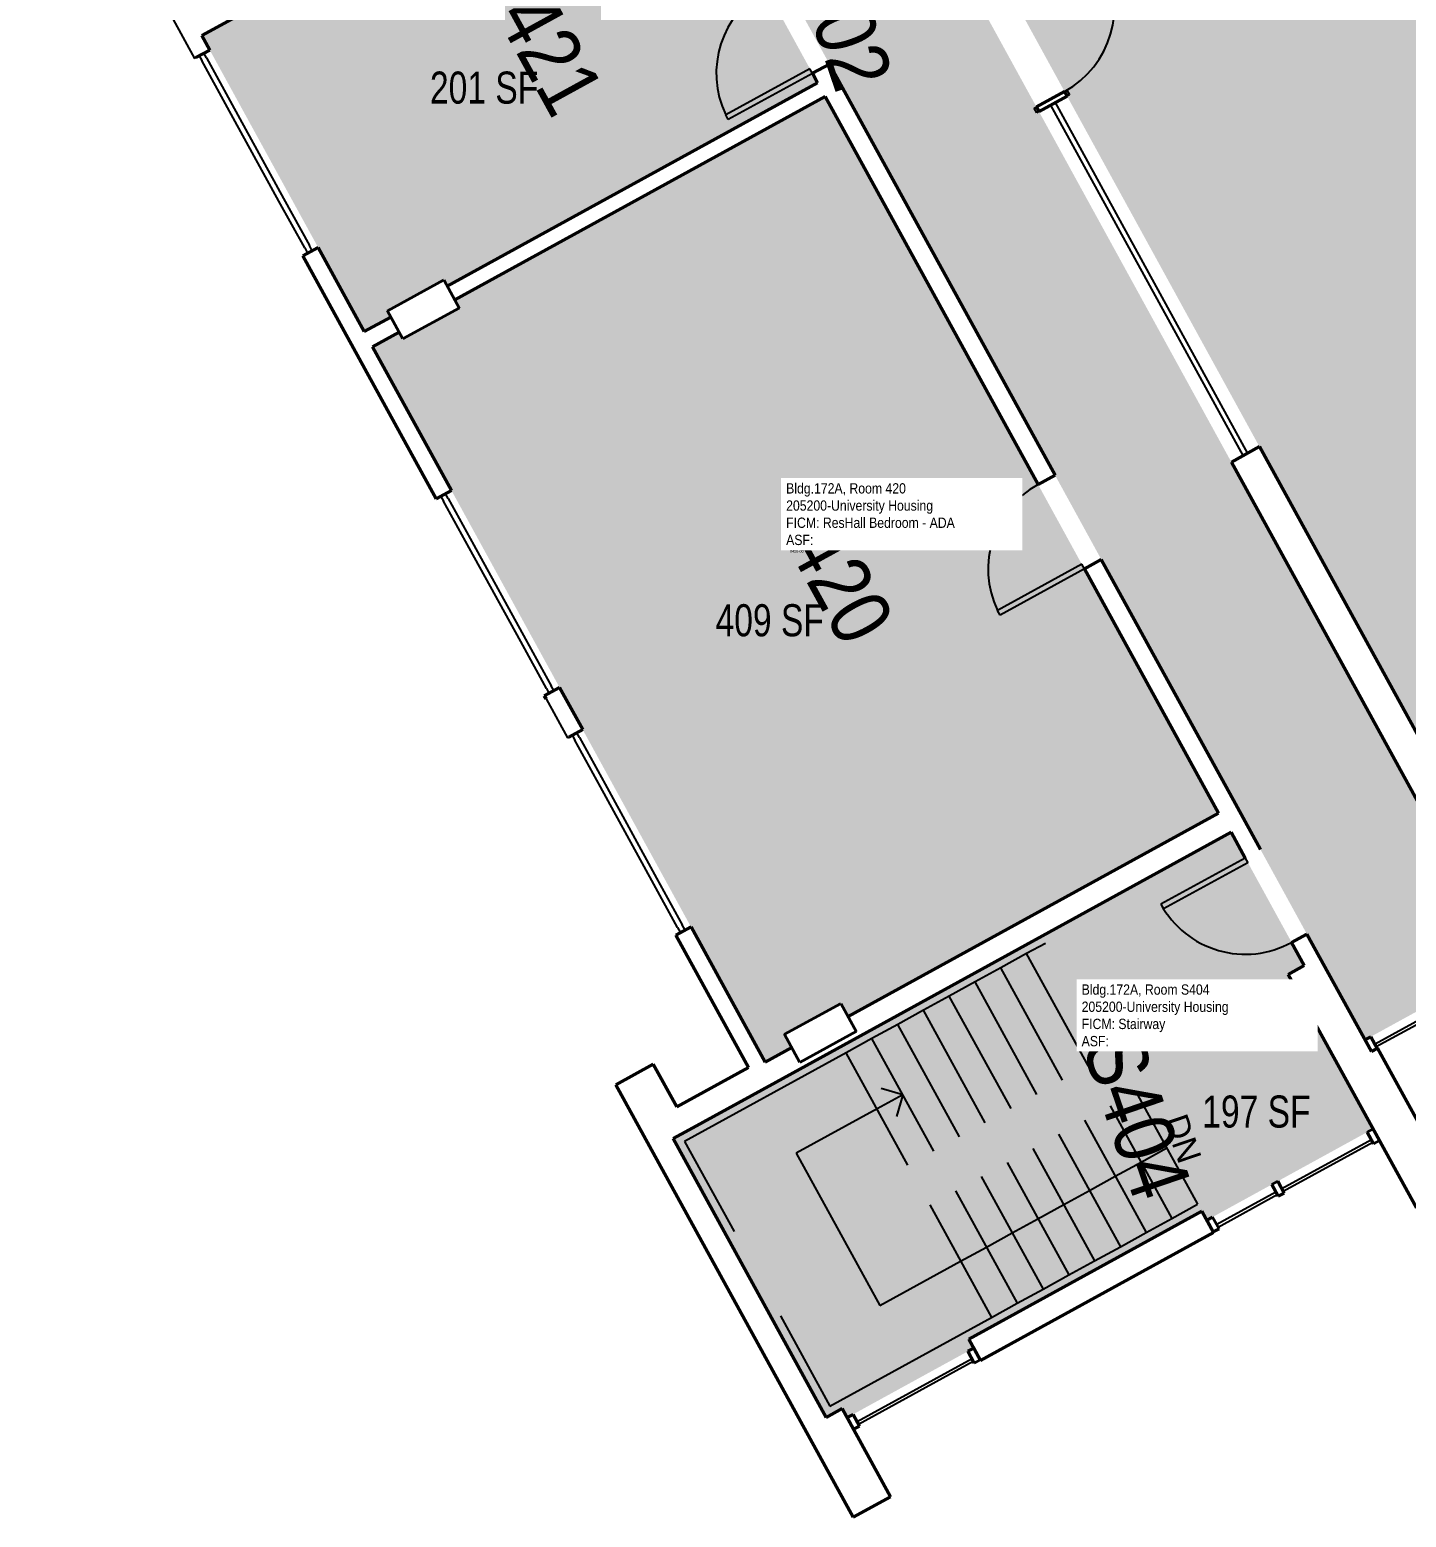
# Model space of a CAD drawing. Header units: inches. Extents: x 69231989 to 69233852, y 27661192 to 27663777.
# Drawn here: x 69232745 to 69233261, y 27661192 to 27661748 of the extents above; entities that cross this region are included whole.
import ezdxf
from ezdxf.enums import TextEntityAlignment as Align

# ---------------------------------------------------------------- set-up
doc = ezdxf.new("R2010")
doc.units = ezdxf.units.IN
doc.header["$LTSCALE"] = 100
doc.header["$MEASUREMENT"] = 0
for name, color, linetype in [('A-COLS', 5, 'CONTINUOUS'), ('A-DOOR', 2, 'CONTINUOUS'), ('A-FLOR', 3, 'CONTINUOUS'), ('A-GLAZ', 1, 'CONTINUOUS'), ('A-IDEN-RNUM', 7, 'CONTINUOUS'), ('A-IDEN-SNUM', 4, 'CONTINUOUS'), ('A-IDEN-VNUM', 4, 'CONTINUOUS'), ('A-WALL', 5, 'CONTINUOUS'), ('AREA-TEXT', 3, 'CONTINUOUS'), ('Rooms-Category-Color', 7, 'CONTINUOUS'), ('Rooms-College-Color', 7, 'CONTINUOUS'), ('Rooms-Department-Color', 7, 'CONTINUOUS'), ('Rooms-Division-Color', 7, 'CONTINUOUS'), ('Rooms-Information', 7, 'CONTINUOUS')]:
    doc.layers.add(name, color=color, linetype=linetype)
doc.styles.add('Arial', font='arial.ttf')
doc.styles.add('CP_AREA', font='arial.ttf', dxfattribs={"height": 15})
doc.styles.add('CP_ROOMSNUMBER', font='arial.ttf', dxfattribs={"height": 1})
doc.styles.add('CP_ROOMVNUMBER', font='arial.ttf', dxfattribs={"width": 0.85, "height": 0.075})

msp = doc.modelspace()

# ---------------------------------------------------------------- hatches: boundary and pattern name
at = {"layer": 'Rooms-Category-Color', "true_color": 0xadadad}
for points in [[(69233297.85, 27661399.11), (69233195.27, 27661586.01), (69233165.35, 27661640.51), (69233103.89, 27661752.49), (69233103.36, 27661752.2), (69233097.58, 27661762.72), (69233103.37, 27661765.9), (69233376.01, 27661915.54), (69233381.38, 27661918.49), (69233387.15, 27661907.97), (69233387.04, 27661907.91), (69233475.68, 27661746.42), (69233478.24, 27661741.76), (69233478.24, 27661741.76), (69233479.69, 27661739.12), (69233574.05, 27661567.21), (69233581, 27661554.53), (69233633.72, 27661583.47), (69233617.82, 27661612.42), (69233617.84, 27661612.43), (69233587.6, 27661667.51), (69233500.45, 27661826.29), (69233436.95, 27661941.99), (69233349.79, 27662100.77), (69233286.04, 27662216.92), (69233210.73, 27662354.12), (69233134.09, 27662493.76), (69233081.48, 27662464.88), (69233087.62, 27662453.69), (69233084.99, 27662452.24), (69233103.4, 27662418.71), (69233106.05, 27662420.17), (69233115.91, 27662402.19), (69233134.35, 27662368.57), (69233134.35, 27662368.57), (69233172.68, 27662298.73), (69233170.04, 27662297.29), (69233188.45, 27662263.75), (69233191.08, 27662265.2), (69233192.4, 27662262.8), (69233192.39, 27662262.8), (69233239.34, 27662177.26), (69233291.26, 27662082.68), (69233291.53, 27662082.19), (69233291.53, 27662082.19), (69233306.45, 27662054.99), (69233337.21, 27661998.96), (69233337.48, 27661998.47), (69233338.77, 27661996.18), (69233352.51, 27661971.12), (69233288.97, 27661936.24), (69233288.97, 27661936.24), (69233133, 27661850.63), (69233069.11, 27661815.56), (69233055.34, 27661840.65), (69233053.6, 27661843.83), (69233051.06, 27661848.46), (69233023.07, 27661899.45), (69233007.9, 27661927.08), (69233007.91, 27661927.09), (69232938.1, 27662054.28), (69232910.29, 27662104.95), (69232798.1, 27662309.35), (69232745.45, 27662280.45), (69232822.17, 27662140.68), (69232897.47, 27662003.5), (69232961.22, 27661887.34), (69233048.04, 27661729.16), (69233196.6, 27661458.5), (69233196.63, 27661458.44), (69233198.68, 27661454.72), (69233228.1, 27661401.12), (69233228.1, 27661401.12), (69233232.9, 27661392.39), (69233245.1, 27661370.16)], [(69233216.38, 27661394.69), (69233222.4, 27661398), (69233195.03, 27661447.87), (69233194.31, 27661447.47), (69233055.75, 27661371.42), (69233034.71, 27661359.87), (69233024.79, 27661354.43), (69233024.75, 27661354.4), (69233024.74, 27661354.4), (69233021.89, 27661352.84), (69232986.21, 27661333.25), (69233043.47, 27661228.93), (69233049.5, 27661232.24), (69233051.35, 27661228.87), (69233098.69, 27661254.85), (69233096.83, 27661258.24), (69233184.01, 27661306.09), (69233185.88, 27661302.69), (69233248.13, 27661336.87), (69233221.17, 27661385.95), (69233221.17, 27661385.95)]]:
    msp.add_hatch(color=253, dxfattribs=at).paths.add_polyline_path(points)
at = {"layer": 'Rooms-Category-Color', "true_color": 0x728ef3}
for points in [[(69233376.52, 27661902.14), (69233114.41, 27661758.27), (69233173.34, 27661650.89), (69233278.32, 27661459.64), (69233540.43, 27661603.52), (69233467.78, 27661735.89)], [(69233040.28, 27661728.24), (69232956.28, 27661881.27), (69232874.23, 27661836.24), (69232897.43, 27661793.96), (69232809.86, 27661745.89), (69232870.65, 27661635.14), (69232880.62, 27661640.61), (69232879.33, 27661642.96), (69232897.52, 27661652.94), (69232900.37, 27661654.5), (69232901.66, 27661652.16)], [(69233190.28, 27661454.96), (69233043.1, 27661723.09), (69232904.48, 27661647.01), (69232906.15, 27661643.98), (69232885.11, 27661632.44), (69232883.75, 27661634.91), (69232873.77, 27661629.44), (69233020.65, 27661361.85), (69233030.62, 27661367.32), (69233027.91, 27661372.26), (69233048.95, 27661383.81), (69233051.66, 27661378.87)]]:
    msp.add_hatch(color=171, dxfattribs=at).paths.add_polyline_path(points)
at = {"layer": 'Rooms-College-Color', "true_color": 0xadadad}
for points in [[(69233297.85, 27661399.11), (69233195.27, 27661586.01), (69233165.35, 27661640.51), (69233103.89, 27661752.49), (69233103.36, 27661752.2), (69233097.58, 27661762.72), (69233103.37, 27661765.9), (69233376.01, 27661915.54), (69233381.38, 27661918.49), (69233387.15, 27661907.97), (69233387.04, 27661907.91), (69233475.68, 27661746.42), (69233478.24, 27661741.76), (69233478.24, 27661741.76), (69233479.69, 27661739.12), (69233574.05, 27661567.21), (69233581, 27661554.53), (69233633.72, 27661583.47), (69233617.82, 27661612.42), (69233617.84, 27661612.43), (69233587.6, 27661667.51), (69233500.45, 27661826.29), (69233436.95, 27661941.99), (69233349.79, 27662100.77), (69233286.04, 27662216.92), (69233210.73, 27662354.12), (69233134.09, 27662493.76), (69233081.48, 27662464.88), (69233087.62, 27662453.69), (69233084.99, 27662452.24), (69233103.4, 27662418.71), (69233106.05, 27662420.17), (69233115.91, 27662402.19), (69233134.35, 27662368.57), (69233134.35, 27662368.57), (69233172.68, 27662298.73), (69233170.04, 27662297.29), (69233188.45, 27662263.75), (69233191.08, 27662265.2), (69233192.4, 27662262.8), (69233192.39, 27662262.8), (69233239.34, 27662177.26), (69233291.26, 27662082.68), (69233291.53, 27662082.19), (69233291.53, 27662082.19), (69233306.45, 27662054.99), (69233337.21, 27661998.96), (69233337.48, 27661998.47), (69233338.77, 27661996.18), (69233352.51, 27661971.12), (69233288.97, 27661936.24), (69233288.97, 27661936.24), (69233133, 27661850.63), (69233069.11, 27661815.56), (69233055.34, 27661840.65), (69233053.6, 27661843.83), (69233051.06, 27661848.46), (69233023.07, 27661899.45), (69233007.9, 27661927.08), (69233007.91, 27661927.09), (69232938.1, 27662054.28), (69232910.29, 27662104.95), (69232798.1, 27662309.35), (69232745.45, 27662280.45), (69232822.17, 27662140.68), (69232897.47, 27662003.5), (69232961.22, 27661887.34), (69233048.04, 27661729.16), (69233196.6, 27661458.5), (69233196.63, 27661458.44), (69233198.68, 27661454.72), (69233228.1, 27661401.12), (69233228.1, 27661401.12), (69233232.9, 27661392.39), (69233245.1, 27661370.16)], [(69233376.52, 27661902.14), (69233114.41, 27661758.27), (69233173.34, 27661650.89), (69233278.32, 27661459.64), (69233540.43, 27661603.52), (69233467.78, 27661735.89)], [(69233040.28, 27661728.24), (69232956.28, 27661881.27), (69232874.23, 27661836.24), (69232897.43, 27661793.96), (69232809.86, 27661745.89), (69232870.65, 27661635.14), (69232880.62, 27661640.61), (69232879.33, 27661642.96), (69232897.52, 27661652.94), (69232900.37, 27661654.5), (69232901.66, 27661652.16)], [(69233190.28, 27661454.96), (69233043.1, 27661723.09), (69232904.48, 27661647.01), (69232906.15, 27661643.98), (69232885.11, 27661632.44), (69232883.75, 27661634.91), (69232873.77, 27661629.44), (69233020.65, 27661361.85), (69233030.62, 27661367.32), (69233027.91, 27661372.26), (69233048.95, 27661383.81), (69233051.66, 27661378.87)], [(69233216.38, 27661394.69), (69233222.4, 27661398), (69233195.03, 27661447.87), (69233194.31, 27661447.47), (69233055.75, 27661371.42), (69233034.71, 27661359.87), (69233024.79, 27661354.43), (69233024.75, 27661354.4), (69233024.74, 27661354.4), (69233021.89, 27661352.84), (69232986.21, 27661333.25), (69233043.47, 27661228.93), (69233049.5, 27661232.24), (69233051.35, 27661228.87), (69233098.69, 27661254.85), (69233096.83, 27661258.24), (69233184.01, 27661306.09), (69233185.88, 27661302.69), (69233248.13, 27661336.87), (69233221.17, 27661385.95), (69233221.17, 27661385.95)]]:
    msp.add_hatch(color=253, dxfattribs=at).paths.add_polyline_path(points)
at = {"layer": 'Rooms-Department-Color', "true_color": 0xacacac}
for points in [[(69233297.85, 27661399.11), (69233195.27, 27661586.01), (69233165.35, 27661640.51), (69233103.89, 27661752.49), (69233103.36, 27661752.2), (69233097.58, 27661762.72), (69233103.37, 27661765.9), (69233376.01, 27661915.54), (69233381.38, 27661918.49), (69233387.15, 27661907.97), (69233387.04, 27661907.91), (69233475.68, 27661746.42), (69233478.24, 27661741.76), (69233478.24, 27661741.76), (69233479.69, 27661739.12), (69233574.05, 27661567.21), (69233581, 27661554.53), (69233633.72, 27661583.47), (69233617.82, 27661612.42), (69233617.84, 27661612.43), (69233587.6, 27661667.51), (69233500.45, 27661826.29), (69233436.95, 27661941.99), (69233349.79, 27662100.77), (69233286.04, 27662216.92), (69233210.73, 27662354.12), (69233134.09, 27662493.76), (69233081.48, 27662464.88), (69233087.62, 27662453.69), (69233084.99, 27662452.24), (69233103.4, 27662418.71), (69233106.05, 27662420.17), (69233115.91, 27662402.19), (69233134.35, 27662368.57), (69233134.35, 27662368.57), (69233172.68, 27662298.73), (69233170.04, 27662297.29), (69233188.45, 27662263.75), (69233191.08, 27662265.2), (69233192.4, 27662262.8), (69233192.39, 27662262.8), (69233239.34, 27662177.26), (69233291.26, 27662082.68), (69233291.53, 27662082.19), (69233291.53, 27662082.19), (69233306.45, 27662054.99), (69233337.21, 27661998.96), (69233337.48, 27661998.47), (69233338.77, 27661996.18), (69233352.51, 27661971.12), (69233288.97, 27661936.24), (69233288.97, 27661936.24), (69233133, 27661850.63), (69233069.11, 27661815.56), (69233055.34, 27661840.65), (69233053.6, 27661843.83), (69233051.06, 27661848.46), (69233023.07, 27661899.45), (69233007.9, 27661927.08), (69233007.91, 27661927.09), (69232938.1, 27662054.28), (69232910.29, 27662104.95), (69232798.1, 27662309.35), (69232745.45, 27662280.45), (69232822.17, 27662140.68), (69232897.47, 27662003.5), (69232961.22, 27661887.34), (69233048.04, 27661729.16), (69233196.6, 27661458.5), (69233196.63, 27661458.44), (69233198.68, 27661454.72), (69233228.1, 27661401.12), (69233228.1, 27661401.12), (69233232.9, 27661392.39), (69233245.1, 27661370.16)], [(69233216.38, 27661394.69), (69233222.4, 27661398), (69233195.03, 27661447.87), (69233194.31, 27661447.47), (69233055.75, 27661371.42), (69233034.71, 27661359.87), (69233024.79, 27661354.43), (69233024.75, 27661354.4), (69233024.74, 27661354.4), (69233021.89, 27661352.84), (69232986.21, 27661333.25), (69233043.47, 27661228.93), (69233049.5, 27661232.24), (69233051.35, 27661228.87), (69233098.69, 27661254.85), (69233096.83, 27661258.24), (69233184.01, 27661306.09), (69233185.88, 27661302.69), (69233248.13, 27661336.87), (69233221.17, 27661385.95), (69233221.17, 27661385.95)]]:
    msp.add_hatch(color=253, dxfattribs=at).paths.add_polyline_path(points)
at = {"layer": 'Rooms-Department-Color', "true_color": 0x604aed}
for points in [[(69233376.52, 27661902.14), (69233114.41, 27661758.27), (69233173.34, 27661650.89), (69233278.32, 27661459.64), (69233540.43, 27661603.52), (69233467.78, 27661735.89)], [(69233040.28, 27661728.24), (69232956.28, 27661881.27), (69232874.23, 27661836.24), (69232897.43, 27661793.96), (69232809.86, 27661745.89), (69232870.65, 27661635.14), (69232880.62, 27661640.61), (69232879.33, 27661642.96), (69232897.52, 27661652.94), (69232900.37, 27661654.5), (69232901.66, 27661652.16)], [(69233190.28, 27661454.96), (69233043.1, 27661723.09), (69232904.48, 27661647.01), (69232906.15, 27661643.98), (69232885.11, 27661632.44), (69232883.75, 27661634.91), (69232873.77, 27661629.44), (69233020.65, 27661361.85), (69233030.62, 27661367.32), (69233027.91, 27661372.26), (69233048.95, 27661383.81), (69233051.66, 27661378.87)]]:
    msp.add_hatch(color=173, dxfattribs=at).paths.add_polyline_path(points)
at = {"layer": 'Rooms-Division-Color', "true_color": 0xadadad}
for points in [[(69233297.85, 27661399.11), (69233195.27, 27661586.01), (69233165.35, 27661640.51), (69233103.89, 27661752.49), (69233103.36, 27661752.2), (69233097.58, 27661762.72), (69233103.37, 27661765.9), (69233376.01, 27661915.54), (69233381.38, 27661918.49), (69233387.15, 27661907.97), (69233387.04, 27661907.91), (69233475.68, 27661746.42), (69233478.24, 27661741.76), (69233478.24, 27661741.76), (69233479.69, 27661739.12), (69233574.05, 27661567.21), (69233581, 27661554.53), (69233633.72, 27661583.47), (69233617.82, 27661612.42), (69233617.84, 27661612.43), (69233587.6, 27661667.51), (69233500.45, 27661826.29), (69233436.95, 27661941.99), (69233349.79, 27662100.77), (69233286.04, 27662216.92), (69233210.73, 27662354.12), (69233134.09, 27662493.76), (69233081.48, 27662464.88), (69233087.62, 27662453.69), (69233084.99, 27662452.24), (69233103.4, 27662418.71), (69233106.05, 27662420.17), (69233115.91, 27662402.19), (69233134.35, 27662368.57), (69233134.35, 27662368.57), (69233172.68, 27662298.73), (69233170.04, 27662297.29), (69233188.45, 27662263.75), (69233191.08, 27662265.2), (69233192.4, 27662262.8), (69233192.39, 27662262.8), (69233239.34, 27662177.26), (69233291.26, 27662082.68), (69233291.53, 27662082.19), (69233291.53, 27662082.19), (69233306.45, 27662054.99), (69233337.21, 27661998.96), (69233337.48, 27661998.47), (69233338.77, 27661996.18), (69233352.51, 27661971.12), (69233288.97, 27661936.24), (69233288.97, 27661936.24), (69233133, 27661850.63), (69233069.11, 27661815.56), (69233055.34, 27661840.65), (69233053.6, 27661843.83), (69233051.06, 27661848.46), (69233023.07, 27661899.45), (69233007.9, 27661927.08), (69233007.91, 27661927.09), (69232938.1, 27662054.28), (69232910.29, 27662104.95), (69232798.1, 27662309.35), (69232745.45, 27662280.45), (69232822.17, 27662140.68), (69232897.47, 27662003.5), (69232961.22, 27661887.34), (69233048.04, 27661729.16), (69233196.6, 27661458.5), (69233196.63, 27661458.44), (69233198.68, 27661454.72), (69233228.1, 27661401.12), (69233228.1, 27661401.12), (69233232.9, 27661392.39), (69233245.1, 27661370.16)], [(69233216.38, 27661394.69), (69233222.4, 27661398), (69233195.03, 27661447.87), (69233194.31, 27661447.47), (69233055.75, 27661371.42), (69233034.71, 27661359.87), (69233024.79, 27661354.43), (69233024.75, 27661354.4), (69233024.74, 27661354.4), (69233021.89, 27661352.84), (69232986.21, 27661333.25), (69233043.47, 27661228.93), (69233049.5, 27661232.24), (69233051.35, 27661228.87), (69233098.69, 27661254.85), (69233096.83, 27661258.24), (69233184.01, 27661306.09), (69233185.88, 27661302.69), (69233248.13, 27661336.87), (69233221.17, 27661385.95), (69233221.17, 27661385.95)]]:
    msp.add_hatch(color=253, dxfattribs=at).paths.add_polyline_path(points)
at = {"layer": 'Rooms-Division-Color', "true_color": 0x604aed}
for points in [[(69233376.52, 27661902.14), (69233114.41, 27661758.27), (69233173.34, 27661650.89), (69233278.32, 27661459.64), (69233540.43, 27661603.52), (69233467.78, 27661735.89)], [(69233040.28, 27661728.24), (69232956.28, 27661881.27), (69232874.23, 27661836.24), (69232897.43, 27661793.96), (69232809.86, 27661745.89), (69232870.65, 27661635.14), (69232880.62, 27661640.61), (69232879.33, 27661642.96), (69232897.52, 27661652.94), (69232900.37, 27661654.5), (69232901.66, 27661652.16)], [(69233190.28, 27661454.96), (69233043.1, 27661723.09), (69232904.48, 27661647.01), (69232906.15, 27661643.98), (69232885.11, 27661632.44), (69232883.75, 27661634.91), (69232873.77, 27661629.44), (69233020.65, 27661361.85), (69233030.62, 27661367.32), (69233027.91, 27661372.26), (69233048.95, 27661383.81), (69233051.66, 27661378.87)]]:
    msp.add_hatch(color=173, dxfattribs=at).paths.add_polyline_path(points)

# ---------------------------------------------------------------- linework, layer by layer
at = {"layer": 'A-COLS', "lineweight": 35}
for p, q in [((69232879.33, 27661642.96), (69232900.37, 27661654.5)), ((69232900.37, 27661654.5), (69232906.15, 27661643.98)), ((69232885.11, 27661632.44), (69232879.33, 27661642.96)), ((69232906.15, 27661643.98), (69232885.11, 27661632.44)), ((69233027.91, 27661372.26), (69233048.95, 27661383.81)), ((69233048.95, 27661383.81), (69233054.72, 27661373.29)), ((69233054.72, 27661373.29), (69233033.68, 27661361.74)), ((69233033.68, 27661361.74), (69233027.91, 27661372.26))]:
    msp.add_line(p, q, dxfattribs=at)
at = {"layer": 'A-DOOR'}
for p, q in [((69233037.39, 27661733.5), (69233005.88, 27661716.21)), ((69233038.35, 27661731.75), (69233006.84, 27661714.46)), ((69233038.35, 27661731.75), (69233037.39, 27661733.5)), ((69233132.68, 27661724.97), (69233133.56, 27661725.46)), ((69233133.56, 27661725.46), (69233134.52, 27661723.7)), ((69233121.29, 27661718.72), (69233122.16, 27661719.2)), ((69233122.25, 27661716.97), (69233121.29, 27661718.72)), ((69233134.52, 27661723.7), (69233133.64, 27661723.22)), ((69233006.84, 27661714.46), (69233005.88, 27661716.21)), ((69233123.12, 27661717.45), (69233122.25, 27661716.97)), ((69233139.13, 27661548.15), (69233107.62, 27661530.85)), ((69233140.09, 27661546.4), (69233108.58, 27661529.1)), ((69233140.09, 27661546.4), (69233139.13, 27661548.15)), ((69233108.58, 27661529.1), (69233107.62, 27661530.85)), ((69233200.3, 27661438.21), (69233168.74, 27661420.89)), ((69233201.26, 27661436.46), (69233169.71, 27661419.14)), ((69233200.3, 27661438.21), (69233201.26, 27661436.46)), ((69233168.74, 27661420.89), (69233169.71, 27661419.14))]:
    msp.add_line(p, q, dxfattribs=at)
at = {"layer": 'A-DOOR', "lineweight": 25}
for centre, start, end in [((69233115.36, 27661756.53), 298.7613, 28.7613), ((69233038.35, 27661731.75), 118.7613, 205.5766), ((69233140.09, 27661546.4), 118.7613, 205.5766), ((69233200.3, 27661438.21), 208.7619, 298.7619)]:
    msp.add_arc(centre, 36, start, end, dxfattribs=at)
at = {"layer": 'A-FLOR'}
for p, q in [((69233118.48, 27661402.43), (69233108.84, 27661397.14)), ((69233125.49, 27661406.28), (69233118.48, 27661402.43)), ((69233141.58, 27661360.35), (69233118.48, 27661402.43)), ((69233108.84, 27661397.14), (69233099.19, 27661391.84)), ((69233131.93, 27661355.06), (69233108.84, 27661397.14)), ((69233099.19, 27661391.84), (69233089.55, 27661386.55)), ((69233122.29, 27661349.77), (69233099.19, 27661391.84)), ((69233089.55, 27661386.55), (69233079.91, 27661381.26)), ((69233112.65, 27661344.47), (69233089.55, 27661386.55)), ((69233079.91, 27661381.26), (69233070.27, 27661375.97)), ((69233103, 27661339.18), (69233079.91, 27661381.26)), ((69233070.27, 27661375.97), (69233060.62, 27661370.67)), ((69233093.36, 27661333.89), (69233070.27, 27661375.97)), ((69233060.62, 27661370.67), (69233050.98, 27661365.38)), ((69233083.72, 27661328.59), (69233060.62, 27661370.67)), ((69233050.98, 27661365.38), (69232990.49, 27661332.18)), ((69233074.08, 27661323.3), (69233050.98, 27661365.38)), ((69233072.17, 27661349.63), (69233064.02, 27661352.01)), ((69233072.17, 27661349.63), (69233062.53, 27661344.34)), ((69233072.17, 27661349.63), (69233069.8, 27661341.49)), ((69233149.75, 27661345.46), (69233172.84, 27661303.39)), ((69233159.39, 27661350.76), (69233182.49, 27661308.68)), ((69233062.53, 27661344.34), (69233032.28, 27661327.74)), ((69233140.1, 27661340.17), (69233163.2, 27661298.09)), ((69233130.46, 27661334.88), (69233153.56, 27661292.8)), ((69232990.49, 27661332.18), (69233009.01, 27661298.44)), ((69233120.82, 27661329.59), (69233143.91, 27661287.51)), ((69233161.3, 27661324.43), (69233170.94, 27661329.72)), ((69233032.28, 27661327.74), (69233063.55, 27661270.78)), ((69233111.18, 27661324.29), (69233134.27, 27661282.21)), ((69233151.65, 27661319.13), (69233161.3, 27661324.43)), ((69233101.53, 27661319), (69233124.63, 27661276.92)), ((69233142.01, 27661313.84), (69233151.65, 27661319.13)), ((69233091.89, 27661313.71), (69233114.99, 27661271.63)), ((69233132.37, 27661308.55), (69233142.01, 27661313.84)), ((69233082.25, 27661308.41), (69233105.34, 27661266.34)), ((69233122.72, 27661303.25), (69233132.37, 27661308.55)), ((69233172.84, 27661303.39), (69233182.49, 27661308.68)), ((69233113.08, 27661297.96), (69233122.72, 27661303.25)), ((69233163.2, 27661298.09), (69233172.84, 27661303.39)), ((69233103.44, 27661292.67), (69233113.08, 27661297.96)), ((69233153.56, 27661292.8), (69233163.2, 27661298.09)), ((69233093.8, 27661287.38), (69233103.44, 27661292.67)), ((69233143.91, 27661287.51), (69233153.56, 27661292.8)), ((69233063.55, 27661270.78), (69233093.8, 27661287.38)), ((69233134.27, 27661282.21), (69233143.91, 27661287.51)), ((69233124.63, 27661276.92), (69233134.27, 27661282.21)), ((69233114.99, 27661271.63), (69233124.63, 27661276.92)), ((69233105.34, 27661266.34), (69233114.99, 27661271.63)), ((69233026.33, 27661266.88), (69233044.86, 27661233.14)), ((69233044.86, 27661233.14), (69233105.34, 27661266.34))]:
    msp.add_line(p, q, dxfattribs=at)
at = {"layer": 'A-GLAZ'}
for p, q in [((69232808.87, 27661738.34), (69232809.83, 27661736.58)), ((69232819.46, 27661719.05), (69232809.83, 27661736.58)), ((69232811.59, 27661737.55), (69232810.62, 27661739.3)), ((69232811.59, 27661737.55), (69232821.21, 27661720.01)), ((69232838.7, 27661683.98), (69232819.46, 27661719.05)), ((69232821.21, 27661720.01), (69232840.46, 27661684.95)), ((69233199.47, 27661588.74), (69233127.51, 27661719.85)), ((69233201.28, 27661589.61), (69233129.26, 27661720.81)), ((69232840.46, 27661684.95), (69232850.08, 27661667.42)), ((69232848.33, 27661666.45), (69232838.7, 27661683.98)), ((69232848.33, 27661666.45), (69232849.29, 27661664.7)), ((69232851.04, 27661665.66), (69232850.08, 27661667.42)), ((69232899.33, 27661573.52), (69232900.3, 27661571.77)), ((69232902.05, 27661572.73), (69232901.09, 27661574.48)), ((69232909.92, 27661554.24), (69232900.3, 27661571.77)), ((69232902.05, 27661572.73), (69232911.67, 27661555.2)), ((69232929.17, 27661519.17), (69232909.92, 27661554.24)), ((69232911.67, 27661555.2), (69232930.92, 27661520.13)), ((69232938.79, 27661501.64), (69232929.17, 27661519.17)), ((69232930.92, 27661520.13), (69232940.54, 27661502.6)), ((69232938.79, 27661501.64), (69232939.75, 27661499.88)), ((69232941.51, 27661500.85), (69232940.54, 27661502.6)), ((69232951.13, 27661483.31), (69232950.17, 27661485.07)), ((69232948.41, 27661484.11), (69232949.38, 27661482.35)), ((69232959, 27661464.82), (69232949.38, 27661482.35)), ((69232951.13, 27661483.31), (69232960.75, 27661465.78)), ((69232978.25, 27661429.75), (69232959, 27661464.82)), ((69232960.75, 27661465.78), (69232980, 27661430.72)), ((69232987.87, 27661412.22), (69232978.25, 27661429.75)), ((69232980, 27661430.72), (69232989.62, 27661413.18)), ((69232987.87, 27661412.22), (69232988.83, 27661410.47)), ((69232990.58, 27661411.43), (69232989.62, 27661413.18)), ((69233297.22, 27661395.06), (69233248.85, 27661368.51)), ((69233249.33, 27661367.64), (69233297.7, 27661394.18)), ((69233248.85, 27661368.51), (69233249.33, 27661367.64)), ((69233247.5, 27661332.8), (69233213.99, 27661314.41)), ((69233214.47, 27661313.53), (69233247.98, 27661331.93)), ((69233247.98, 27661331.93), (69233247.5, 27661332.8)), ((69233211.8, 27661313.21), (69233189.64, 27661301.04)), ((69233190.12, 27661300.16), (69233212.28, 27661312.33)), ((69233212.28, 27661312.33), (69233211.8, 27661313.21)), ((69233213.99, 27661314.41), (69233214.47, 27661313.53)), ((69233189.64, 27661301.04), (69233190.12, 27661300.16)), ((69233098.06, 27661250.8), (69233055.11, 27661227.22)), ((69233098.54, 27661249.92), (69233098.06, 27661250.8)), ((69233055.59, 27661226.34), (69233098.54, 27661249.92)), ((69233055.11, 27661227.22), (69233055.59, 27661226.34))]:
    msp.add_line(p, q, dxfattribs=at)
at = {"layer": 'A-GLAZ', "lineweight": 40, "extrusion": (0, 0, -1)}
for p, q in [((69233247.29, 27661371.36), (69233245.1, 27661370.16)), ((69233245.1, 27661370.16), (69233247.5, 27661365.77)), ((69233249.7, 27661366.98), (69233247.29, 27661371.36)), ((69233247.5, 27661365.77), (69233249.7, 27661366.98)), ((69233248.12, 27661336.85), (69233245.94, 27661335.65)), ((69233245.94, 27661335.65), (69233248.35, 27661331.27)), ((69233248.35, 27661331.27), (69233250.54, 27661332.47)), ((69233250.54, 27661332.47), (69233250.05, 27661333.36)), ((69233212.43, 27661317.26), (69233210.24, 27661316.06)), ((69233210.24, 27661316.06), (69233212.64, 27661311.67)), ((69233214.83, 27661312.88), (69233212.43, 27661317.26)), ((69233212.64, 27661311.67), (69233214.83, 27661312.88)), ((69233098.69, 27661254.85), (69233096.5, 27661253.65)), ((69233096.5, 27661253.65), (69233098.9, 27661249.26)), ((69233101.09, 27661250.47), (69233098.69, 27661254.85)), ((69233098.9, 27661249.26), (69233101.09, 27661250.47))]:
    msp.add_line(p, q, dxfattribs=at)
at = {"layer": 'A-GLAZ', "lineweight": 40}
for p, q in [((69233188.07, 27661303.89), (69233185.88, 27661302.69)), ((69233185.88, 27661302.69), (69233188.29, 27661298.3)), ((69233190.48, 27661299.51), (69233188.07, 27661303.89)), ((69233188.29, 27661298.3), (69233190.48, 27661299.51)), ((69233053.54, 27661230.07), (69233051.35, 27661228.87)), ((69233051.35, 27661228.87), (69233053.76, 27661224.48)), ((69233055.95, 27661225.69), (69233053.54, 27661230.07)), ((69233053.76, 27661224.48), (69233055.95, 27661225.69))]:
    msp.add_line(p, q, dxfattribs=at)
at = {"layer": 'A-WALL', "lineweight": 50}
for p, q in [((69232809.86, 27661745.89), (69232897.43, 27661793.96)), ((69232807.61, 27661737.65), (69232812.82, 27661740.5)), ((69232812.82, 27661740.5), (69232809.86, 27661745.89)), ((69233044.69, 27661735.27), (69233038.33, 27661731.79)), ((69233129.12, 27661581.44), (69233044.69, 27661735.27)), ((69233038.33, 27661731.79), (69233040.28, 27661728.24)), ((69233040.28, 27661728.24), (69232901.66, 27661652.16)), ((69233132.68, 27661724.97), (69233122.16, 27661719.2)), ((69233133.64, 27661723.22), (69233132.68, 27661724.97)), ((69232904.48, 27661647.01), (69233043.1, 27661723.09)), ((69233043.1, 27661723.09), (69233122.77, 27661577.95)), ((69233122.16, 27661719.2), (69233123.12, 27661717.45)), ((69233123.12, 27661717.45), (69233133.64, 27661723.22)), ((69232853.35, 27661666.65), (69232847.66, 27661663.52)), ((69232847.66, 27661663.52), (69232897.58, 27661572.56)), ((69232870.65, 27661635.14), (69232853.35, 27661666.65)), ((69232880.62, 27661640.61), (69232870.65, 27661635.14)), ((69232873.77, 27661629.44), (69232883.75, 27661634.91)), ((69232903.28, 27661575.69), (69232873.77, 27661629.44)), ((69233205.61, 27661592.11), (69233195.09, 27661586.33)), ((69233390.85, 27661254.62), (69233205.61, 27661592.11)), ((69233195.09, 27661586.33), (69233300.26, 27661394.73)), ((69233122.77, 27661577.95), (69233129.12, 27661581.44)), ((69232897.58, 27661572.56), (69232903.28, 27661575.69)), ((69233146.44, 27661549.88), (69233140.09, 27661546.4)), ((69233140.09, 27661546.4), (69233190.28, 27661454.96)), ((69233196.63, 27661458.44), (69233146.44, 27661549.88)), ((69232943.7, 27661502.05), (69232938, 27661498.92)), ((69232952.36, 27661486.27), (69232943.7, 27661502.05)), ((69232938, 27661498.92), (69232938.66, 27661497.72)), ((69232947.15, 27661483.41), (69232952.36, 27661486.27)), ((69233206, 27661441.34), (69233196.64, 27661458.45)), ((69233190.28, 27661454.96), (69233051.66, 27661378.87)), ((69233024.75, 27661354.4), (69233195.03, 27661447.87)), ((69233195.03, 27661447.87), (69233200.3, 27661438.21)), ((69232992.9, 27661412.41), (69232987.2, 27661409.29)), ((69233020.66, 27661361.85), (69232992.9, 27661412.41)), ((69232987.2, 27661409.29), (69233014.35, 27661359.82)), ((69233223.32, 27661409.78), (69233217.62, 27661406.65)), ((69233217.62, 27661406.65), (69233222.38, 27661397.98)), ((69233228.1, 27661401.12), (69233223.32, 27661409.78)), ((69233247.5, 27661365.77), (69233228.1, 27661401.12)), ((69233222.4, 27661398), (69233216.38, 27661394.69)), ((69233216.38, 27661394.69), (69233250.54, 27661332.48)), ((69233030.62, 27661367.32), (69233020.66, 27661361.85)), ((69233249.82, 27661367.05), (69233247.5, 27661365.77)), ((69233278.4, 27661314.98), (69233249.82, 27661367.05)), ((69232978.77, 27661361.11), (69232964.74, 27661353.41)), ((69232987.55, 27661345.11), (69232978.77, 27661361.11)), ((69233014.35, 27661359.82), (69232987.55, 27661345.11)), ((69232964.74, 27661353.41), (69233053.57, 27661191.57)), ((69232992.24, 27661336.56), (69233024.74, 27661354.4)), ((69232986.21, 27661333.25), (69232992.24, 27661336.56)), ((69233043.47, 27661228.93), (69232986.21, 27661333.25)), ((69233250.05, 27661333.37), (69233264.37, 27661307.28)), ((69233184.01, 27661306.09), (69233096.83, 27661258.24)), ((69233188.4, 27661298.09), (69233184.01, 27661306.09)), ((69233101.22, 27661250.24), (69233188.4, 27661298.09)), ((69233096.83, 27661258.24), (69233101.22, 27661250.24)), ((69233049.5, 27661232.24), (69233043.47, 27661228.93)), ((69233067.59, 27661199.27), (69233049.5, 27661232.24)), ((69233053.57, 27661191.57), (69233067.59, 27661199.27))]:
    msp.add_line(p, q, dxfattribs=at)
at = {"layer": 'A-WALL'}
for p, q in [((69232799.12, 27661751.95), (69232807.12, 27661737.37)), ((69232807.12, 27661737.37), (69232807.61, 27661737.65)), ((69232938.66, 27661497.72), (69232946.66, 27661483.14)), ((69232946.66, 27661483.14), (69232947.15, 27661483.41))]:
    msp.add_line(p, q, dxfattribs=at)

# ---------------------------------------------------------------- texts
at = {"layer": 'A-FLOR', "style": 'Arial'}
msp.add_text('DN', height=9, rotation=288.7613, dxfattribs=at).set_placement((69233169.76, 27661340.4))
at = {"layer": 'A-IDEN-RNUM', "style": 'CP_ROOMSNUMBER'}
for s, p in [('0420-00', (69233029.91, 27661552.48)), ('S404-00', (69233139.08, 27661367.73))]:
    msp.add_text(s, height=1, dxfattribs=at).set_placement(p)
at = {"layer": 'A-IDEN-SNUM', "style": 'CP_ROOMSNUMBER'}
for s, p in [('172A042000', (69233028.5, 27661555.24)), ('172AS40400', (69233139.08, 27661367.73))]:
    msp.add_text(s, height=1, dxfattribs=at).set_placement(p)
at = {"layer": 'A-IDEN-VNUM', "style": 'CP_ROOMVNUMBER', "width": 0.85}
for s, rotation, p in [('C402', 288.7613, (69233026.89, 27661784.03)), ('421', 298.7613, (69232919.88, 27661753.13)), ('420', 298.7613, (69233028.5, 27661555.24)), ('S404', 288.7613, (69233139.08, 27661367.73))]:
    msp.add_text(s, height=22.5, rotation=rotation, dxfattribs=at).set_placement(p)
at = {"layer": 'AREA-TEXT', "style": 'CP_AREA', "width": 0.75}
for s, p in [('201 SF', (69232915.47, 27661726.44)), ('409 SF', (69233022.35, 27661527.16)), ('197 SF', (69233204.47, 27661343.36))]:
    msp.add_text(s, height=12, dxfattribs=at).set_placement(p, align=Align.MIDDLE_CENTER)

# ---------------------------------------------------------------- next in the draw order: texts
at = {"layer": 'Rooms-Information', "char_height": 3.8571, "width": 86.4, "attachment_point": 7, "style": 'CP_ROOMVNUMBER', "bg_fill": 3, "box_fill_scale": 1.5, "bg_fill_color": 256, "bg_fill_true_color": 13158600, "bg_fill_transparency": 0}
for s, insert in [('Bldg.172A, Room 420^M^J205200-University Housing^M^JFICM: ResHall Bedroom - ADA^M^JASF: ', (69233028.5, 27661555.24)), ('Bldg.172A, Room S404^M^J205200-University Housing^M^JFICM: Stairway^M^JASF: ', (69233139.08, 27661367.73))]:
    msp.add_mtext(s, dxfattribs=dict(at, insert=insert))

doc.saveas('drawing.dxf')
